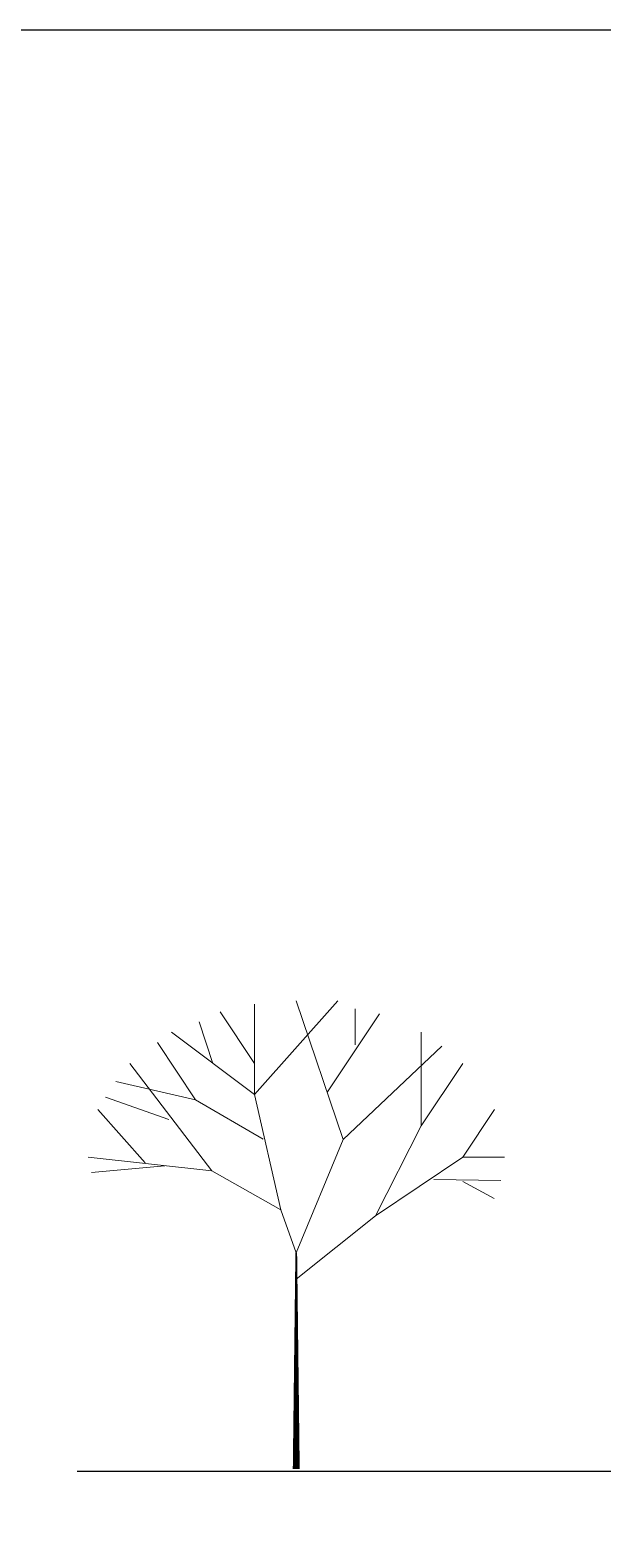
# Model space of a CAD drawing. Header units: millimetres. Extents: x -315744025 to 315695903, y -17416609 to 215511297.
# Drawn here: x 77791 to 83957, y 132369 to 148494 of the extents above; entities that cross this region are included whole.
import ezdxf

# ---------------------------------------------------------------- set-up
doc = ezdxf.new("R2010")
doc.units = ezdxf.units.MM
doc.layers.add('finiture', color=7, linetype='Continuous', lineweight=20)

# ---------------------------------------------------------------- blocks, each defined once
blk = doc.blocks.new('02ETRE03')
for p, q in [((-0.8, 9.6), (0.8, 12)), ((-0.8, 9.6), (-0.8, 11.919)), ((0.902, 8.447), (0, 12)), ((1.133, 11.8), (1.13, 10.876)), ((-0.8, 10.4), (-1.462, 11.723)), ((0.6, 9.667), (1.6, 11.667)), ((-1.867, 11.467), (-1.6, 10.4)), ((-1.933, 9.467), (-2.667, 10.933)), ((-0.8, 9.6), (-2.4, 11.2)), ((2.4, 8.8), (2.4, 11.2)), ((0.902, 8.447), (2.797, 10.839)), ((-1.619, 7.647), (-3.2, 10.4)), ((2.4, 8.8), (3.2, 10.4)), ((-1.933, 9.467), (-3.467, 9.933)), ((-2.448, 8.961), (-3.667, 9.533)), ((-0.298, 6.647), (-0.8, 9.6)), ((-2.903, 7.85), (-3.81, 9.219)), ((-0.635, 8.455), (-1.933, 9.467)), ((3.2, 8), (3.81, 9.219)), ((1.522, 6.494), (2.4, 8.8)), ((0, 5.544), (0.902, 8.447)), ((-1.619, 7.647), (-4, 8)), ((-2.526, 7.776), (-3.935, 7.599)), ((1.522, 6.494), (3.2, 8)), ((3.2, 8), (4, 8)), ((-0.298, 6.647), (-1.619, 7.647)), ((2.645, 7.423), (3.933, 7.4)), ((3.198, 7.372), (3.8, 6.933)), ((0, 5.544), (-0.298, 6.647)), ((0, 4.867), (1.522, 6.494))]:
    blk.add_line(p, q)
blk.add_lwpolyline([(0, 0, 0.133, 0.0333, 0), (0, 5.544, 0.0333, 0.0333, 0)], format="xyseb")

msp = doc.modelspace()

# ---------------------------------------------------------------- linework, layer by layer
msp.add_line((78300, 132949), (193509, 132949))
msp.add_lwpolyline([(57945, 148494), (204760, 148494), (204760, 20687), (57945, 20687)], close=True)

# ---------------------------------------------------------------- block references
at = {"layer": 'finiture', "linetype": 'Continuous', "xscale": 560.8796432562318, "yscale": 420.6597324448817, "zscale": 560.8796432571191}
msp.add_blockref('02ETRE03', (80661, 132973), dxfattribs=at)

doc.saveas('drawing.dxf')
